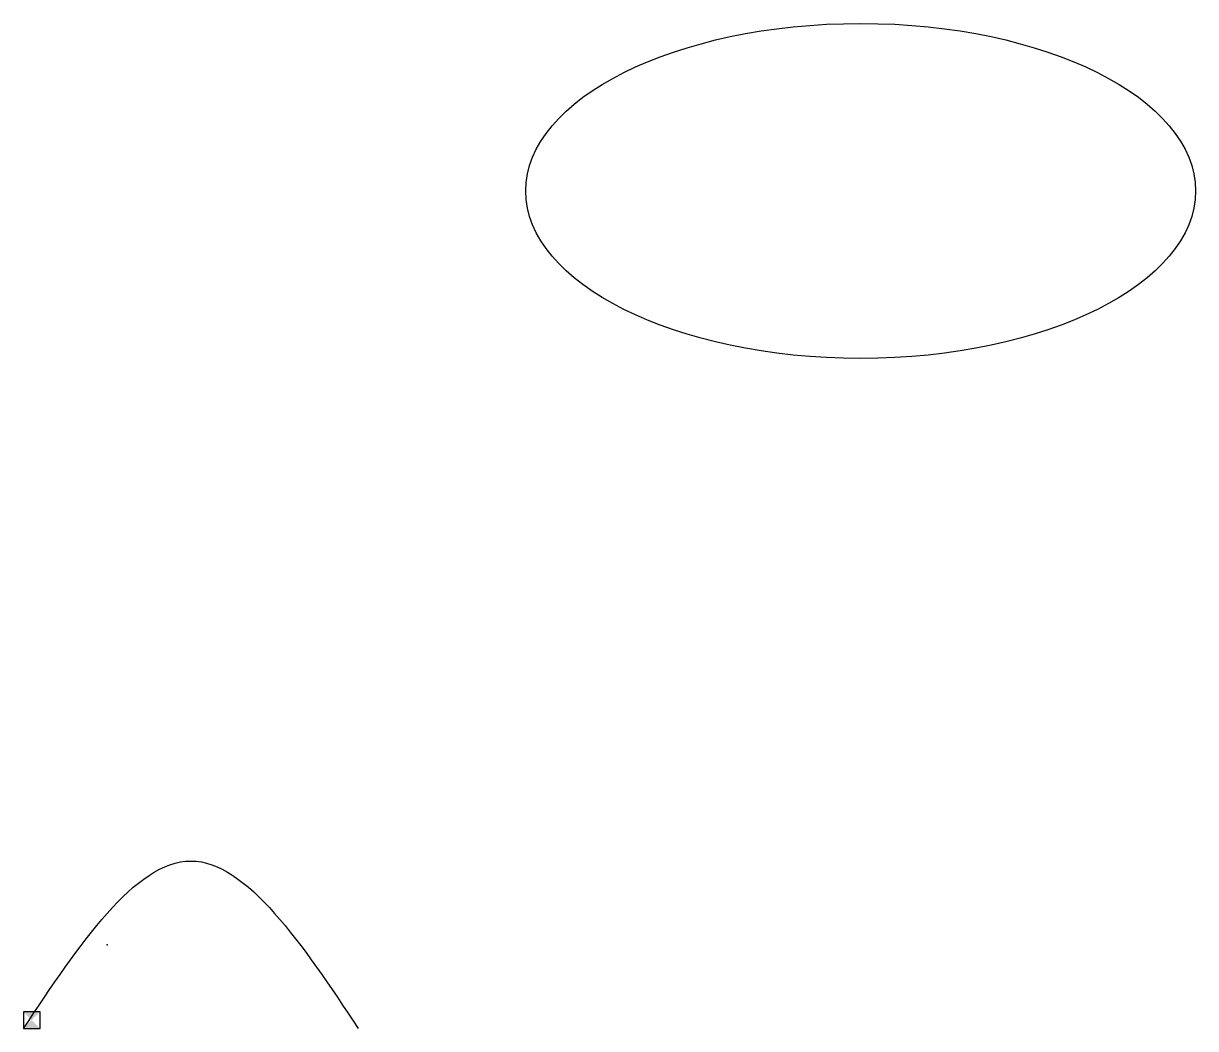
# Model space of a CAD drawing. Header units: metres. Extents: x 0 to 70, y 0 to 60.
import ezdxf

# ---------------------------------------------------------------- set-up
doc = ezdxf.new("R2010")
doc.units = ezdxf.units.M

msp = doc.modelspace()

# ---------------------------------------------------------------- linework, layer by layer
msp.add_line((0, 0), (1, 0))
msp.add_ellipse((50, 50), major_axis=(20, 0), ratio=0.5)
msp.add_spline([(0, 0), (10, 10), (20, 0)], degree=3)
msp.add_point((5, 5))
msp.add_solid([(0, 0), (1, 0), (1, 1), (0, 1)])
msp.add_3dface([(0, 0), (1, 0), (1, 1), (0, 1)])

doc.saveas('drawing.dxf')
